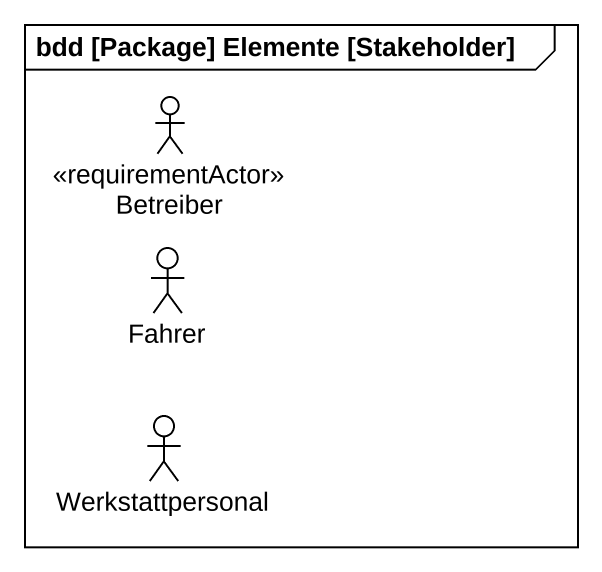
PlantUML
@startuml
mainframe bdd [Package] Elemente [Stakeholder]
actor Betreiber <<requirementActor>>
actor Fahrer
actor Werkstattpersonal
@enduml
